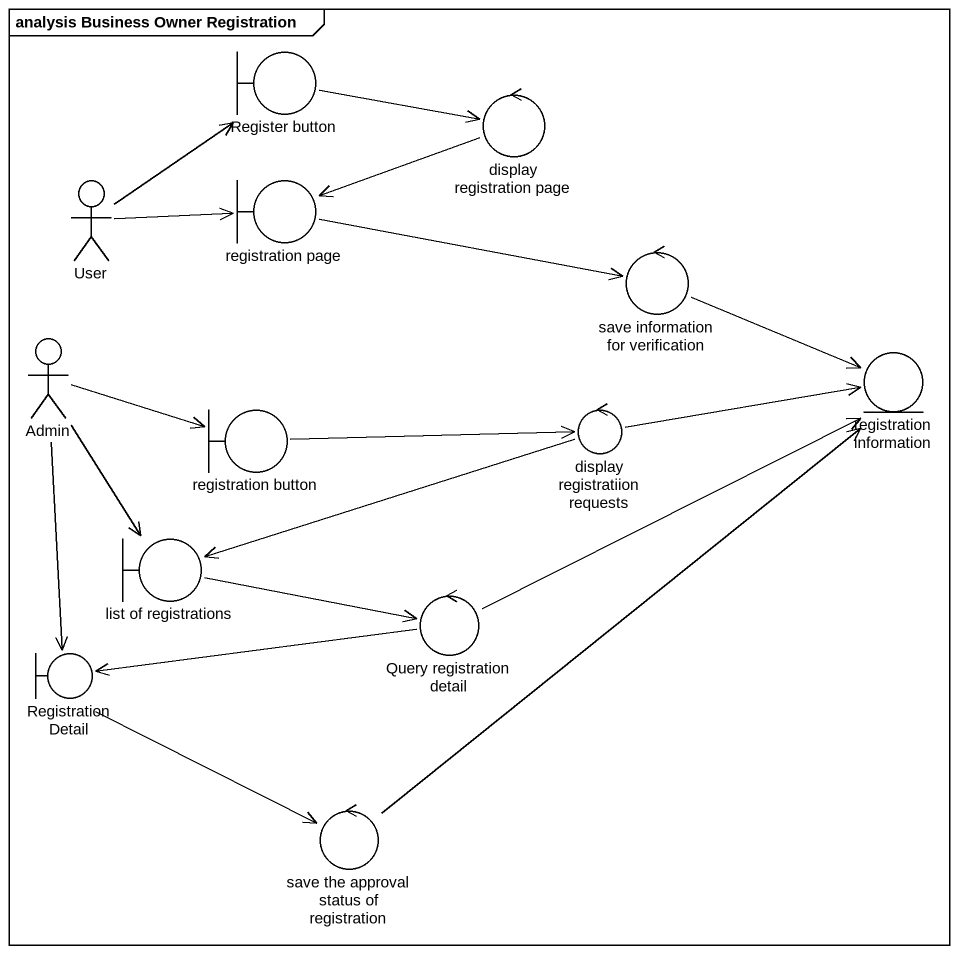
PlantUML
@startuml
mainframe analysis Business Owner Registration
boundary "Register button" as Register_button
control "display registration page" as display_registration_page
actor User
boundary "registration page" as registration_page
control "save information for verification" as save_information_for
actor Admin
entity "registration information" as registration_information
boundary "registration button" as registration_button
control "display registratiion requests" as display_registratiion
boundary "list of registrations" as list_of_registrations
control "Query registration detail" as Query_registration_detail
boundary "Registration Detail" as Registration_Detail
control "save the approval status of registration" as save_the_approval_status_of
Register_button -right-> display_registration_page
display_registration_page -left-> registration_page
User -up-> Register_button
User -right-> registration_page
registration_page -right-> save_information_for
save_information_for -right-> registration_information
Admin -right-> registration_button
Admin --> list_of_registrations
Admin --> Registration_Detail
registration_button -right-> display_registratiion
display_registratiion -right-> registration_information
display_registratiion -left-> list_of_registrations
list_of_registrations -right-> Query_registration_detail
Query_registration_detail -right-> registration_information
Query_registration_detail -left-> Registration_Detail
Registration_Detail --> save_the_approval_status_of
save_the_approval_status_of -up-> registration_information
@enduml
